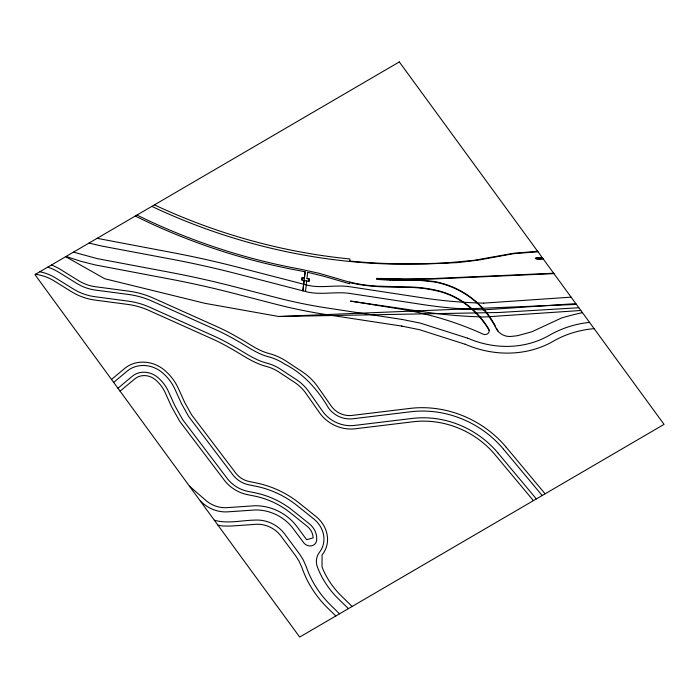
<?xml version="1.0" encoding="UTF-8"?>
<svg xmlns="http://www.w3.org/2000/svg" width="699" height="699" viewBox="0 0 699 699"><rect width="100%" height="100%" fill="white"/><g stroke="black" fill="none" stroke-linecap="round" stroke-linejoin="round"><path stroke-width="1.05" d="M349.841 261.47L349.858 258.962A542.171 480.912 27.3 0 1 155.886 205.558L154.427 204.877M349.797 282.116L349.64 283.777L323.952 276.288L307.77 272.339M301.924 279.967L302.195 277.66L304.432 278.088M302.833 290.819L304.065 280.456M302.92 290.836L305.183 271.797M305.498 291.5L306.669 280.876M307.682 272.322L306.94 278.569L309.185 279.006L308.906 281.304M111.517 379.452L124.71 368.417A30.415 26.981 27.3 0 1 164.615 370.278L164.684 370.339A49.769 44.151 27.3 0 1 178.315 388.312L184.737 402.519L191.666 414.918L235.808 473.153A20.28 17.982 27.3 0 0 249.246 481.524L257.118 483.123A90.32 80.114 27.3 0 1 299.355 503.166L315.904 516.447A30.415 26.981 27.3 0 1 322.073 554.901L322.029 566.994A82.028 72.766 27.3 0 0 341.715 596.317L352.121 606.47M113.666 382.388L127.262 371.02A26.728 23.705 27.3 0 1 162.325 372.646L162.395 372.707A46.082 40.874 27.3 0 1 175.012 389.36L181.443 403.559L188.669 416.499L232.933 474.918A23.967 21.258 27.3 0 0 248.818 484.809L256.655 486.39A86.641 76.846 27.3 0 1 297.162 505.622L313.72 518.903A26.728 23.705 27.3 0 1 319.478 552.271A18.436 16.348 27.3 0 0 317.477 567.212A86.641 76.846 27.3 0 0 338.604 599.06L348.417 608.628M117.939 388.251L132.347 376.219A19.354 17.169 27.3 0 1 157.738 377.399L157.808 377.46A38.707 34.338 27.3 0 1 168.415 391.44L174.837 405.647L182.675 419.662L227.201 478.448A31.333 27.794 27.3 0 0 247.962 491.38L255.72 492.944A79.267 70.311 27.3 0 1 292.785 510.541L309.377 523.857A19.354 17.169 27.3 0 1 316.586 540.755A7.374 6.544 27.3 0 1 311.238 545.858A7.374 6.544 27.3 0 1 303.646 542.669L293.327 528.767A42.394 37.606 27.3 0 0 255.336 509.955L227.874 511.834A31.341 27.794 27.3 0 1 202.946 503.341L200.368 501.104M120.071 391.169L134.898 378.814A15.666 13.901 27.3 0 1 155.449 379.775L155.519 379.837A35.02 31.071 27.3 0 1 165.113 392.488L171.543 406.687L179.678 421.244L224.327 480.204A35.02 31.062 27.3 0 0 247.542 494.656L255.257 496.22A75.579 67.034 27.3 0 1 290.592 512.996L307.49 526.557A15.666 13.901 27.3 0 1 313.143 537.88L306.66 539.698L296.953 526.609A47.008 41.695 27.3 0 0 254.829 505.753L227.105 507.64A26.728 23.705 27.3 0 1 205.838 500.397L189.446 486.146M582.459 312.663L579.174 313.379A303.506 269.211 27.3 0 0 561.681 317.923L531.616 331.876L518.029 335.572A89.35 79.249 27.3 0 1 510.593 336.455A13.823 12.267 27.3 0 1 496.133 328.425L495.827 327.831M589.572 322.405C575.871 323.698 562.494 328.023 550.454 334.638A89.629 79.503 27.3 0 1 467.666 338.167M594.133 328.652C580.397 329.849 566.837 333.685 554.761 340.396A97.004 86.047 27.3 0 1 465.158 344.214M483.673 303.13L571.127 297.154M575.845 303.619L483.874 309.849A456.928 405.298 27.3 0 1 421.576 304.388L349.867 293.44C334.821 291.256 319.513 295.625 304.668 291.291L237.118 273.833A929.067 824.095 27.3 0 0 174.392 259.713L102.334 246.17L88.974 243.086M580.869 310.487L484.442 316.988A464.765 412.244 27.3 0 1 421.069 311.431L350.496 301.086L402.869 309.491M578.868 307.752L498.841 312.497L278.744 316.498L205.13 303.366L104.789 278.752L65.689 256.673M446.932 262.859L473.966 260.343L514.403 253.143L537.671 251.352L535.076 251.439M446.801 262.868C414.49 264.371 382.047 264.353 349.841 261.05M278.744 316.498L576.43 304.423M537.977 251.762L513.145 253.737L478.789 260.045L458.212 262.562L425.708 264.021L393.729 264.117A544.94 483.367 27.3 0 1 154.872 207.795L151.849 206.38M539.27 257.625C529.711 257.704 540.074 260.919 543.088 258.77M536.037 258.158L542.494 257.948M536.098 258.578L542.791 258.359M538.955 257.634L541.935 257.538M553.652 273.222L432.157 278.604L406.023 278.962L376.481 278.385L376.674 279.277L378.054 279.469M553.949 273.641L433.214 278.997L405.053 279.382L376.831 278.709L378.037 279.05M406.372 279.801L397.687 279.714M406.521 279.801L422.345 280.159L434.088 281.505A77.877 69.079 27.3 0 1 489.816 316.935L491.126 318.893M398.465 280.15L420.667 280.482L434.053 281.915A77.423 68.677 27.3 0 1 489.44 317.136L492.708 322.239M398.561 279.731L395.485 279.67M397.626 280.133L398.596 280.15M397.722 280.133L395.52 280.089M396.219 279.687L396.953 279.705M396.254 280.107L396.988 280.124M395.634 279.679L393.677 279.635M395.669 280.098L393.712 280.054M394.743 279.652L392.541 279.6M392.567 280.019L394.044 280.063M392.707 279.609L390.75 279.556M392.733 280.028L389.623 279.941M389.588 279.521L390.33 279.539M391.064 279.565L387.814 279.46M390.357 279.958L391.091 279.984M483.691 303.13L476.229 302.912A449.562 398.762 27.3 0 1 422.056 297.748L350.339 286.808C335.572 284.353 320.535 288.897 305.952 284.816L238.394 267.368A936.372 830.569 27.3 0 0 175.178 253.134L97.126 238.324M389.797 279.941L387.84 279.88M386.643 279.417L388.12 279.469M386.669 279.836L388.146 279.888M386.835 279.425L384.887 279.355M386.862 279.845L384.904 279.775M383.69 279.303L385.166 279.364M383.716 279.722L385.193 279.783M383.908 279.312L381.951 279.233M383.926 279.731L381.969 279.652M380.745 279.181L382.222 279.242M380.763 279.6L382.239 279.661M377.792 279.032L380.972 279.189M380.99 279.609L379.033 279.513M379.015 279.093L379.994 279.146M377.81 279.451L379.286 279.53M402.572 319.513L327.272 308.023A468.295 415.381 27.3 0 1 276.385 297.582L234.558 286.773A914.292 810.989 27.3 0 0 172.828 272.872L97.353 258.639L73.482 252.129M402.1 326.145L326.8 314.655A475.582 421.847 27.3 0 1 275.1 304.048L233.283 293.239A906.926 804.453 27.3 0 0 172.05 279.46L95.064 264.895L80.49 261.199L66.055 256.463M217.966 525.194L222.64 525.998L230.504 526.085L257.066 524.241A26.728 23.705 27.3 0 1 281.015 536.107L295.537 555.67L298.971 561.009L302.082 567.981A102.307 90.748 27.3 0 0 328.049 608.401L335.826 615.985M307.044 278.508L309.281 278.936L308.984 281.409L301.828 280.028L302.117 277.564L304.353 277.992L305.087 271.78L299.163 270.618A562.896 499.296 27.3 0 1 148.293 222.326L135.248 216.07M402.248 319.46L420.536 323.174L467.806 338.229M401.619 326.066L419.444 329.683L465.482 344.354M39.869 271.754L41.538 272.147A42.403 37.615 27.3 0 1 55.737 278.053L73.046 288.818A49.769 44.151 27.3 0 0 95.012 296.726L128.24 301.129A70.031 62.124 27.3 0 1 149.796 307.28L213.23 335.747A180.657 160.246 27.3 0 1 232.837 345.865C244.1 352.06 254.689 360.177 267.385 363.279A42.412 37.615 27.3 0 1 280.902 369.422L296.428 379.653A42.394 37.606 27.3 0 1 308.801 391.615L322.449 411.056A31.333 27.794 27.3 0 0 354.402 425.438L412.349 418.421A88.485 78.48 27.3 0 1 497.828 452.847M349.657 282.51C368.425 287.254 387.919 287.079 407.141 287.368A123.985 109.97 27.3 0 1 439.627 291.509A68.31 60.586 27.3 0 1 465.49 304.056A82.499 73.177 27.3 0 1 489.16 330.417M35.736 274.165L40.979 275.397A38.716 34.338 27.3 0 1 53.945 280.797L71.263 291.562A53.456 47.418 27.3 0 0 94.854 300.054L128.074 304.458A66.353 58.856 27.3 0 1 148.494 310.277L211.937 338.753A176.961 156.969 27.3 0 1 231.133 348.661C242.693 355.083 253.641 363.297 266.677 366.494A38.716 34.338 27.3 0 1 279.015 372.104L294.541 382.336A38.707 34.33 27.3 0 1 305.847 393.257L319.495 412.698A35.02 31.062 27.3 0 0 355.206 428.775L413.153 421.759A84.797 75.212 27.3 0 1 495.067 454.743L533.416 500.641M47.803 267.114L47.847 267.132A49.76 44.142 27.3 0 1 59.31 272.566L76.628 283.331A42.386 37.597 27.3 0 0 95.335 290.068L128.555 294.471A77.423 68.677 27.3 0 1 152.382 301.269L216.035 329.832A184.353 163.522 27.3 0 1 236.035 340.16C246.791 345.935 256.725 353.904 268.792 356.839A49.769 44.142 27.3 0 1 284.659 364.048C303.628 373.703 317.739 389.596 328.364 407.77A23.967 21.258 27.3 0 0 352.803 418.771L410.75 411.755A95.859 85.025 27.3 0 1 503.35 449.038M214.313 520.196C227.516 524.032 241.347 520.336 254.751 520.117L256.559 520.039A31.333 27.794 27.3 0 1 284.642 533.949L299.591 554.097L303.139 559.628L306.206 566.618A97.694 86.659 27.3 0 0 331.151 605.649L339.531 613.818M51.473 264.973L51.831 265.122A53.474 47.436 27.3 0 1 61.101 269.823L78.41 280.587A38.707 34.338 27.3 0 0 95.492 286.739L128.721 291.142A81.101 71.936 27.3 0 1 153.675 298.263L217.127 326.739A191.692 170.032 27.3 0 1 237.922 337.477C248.328 342.999 257.852 350.802 269.499 353.624A53.456 47.418 27.3 0 1 286.538 361.366L302.064 371.606A53.465 47.427 27.3 0 1 317.678 386.687L331.317 406.128A20.28 17.982 27.3 0 0 351.999 415.433L409.946 408.417A99.538 88.292 27.3 0 1 506.111 447.142M136.943 215.082L148.966 220.832A561.079 497.688 27.3 0 0 299.338 268.975L318.997 273.274L338.395 278.892A138.245 122.622 27.3 0 0 376.971 286.109L407.098 286.948A124.422 110.363 27.3 0 1 439.706 291.107A68.747 60.979 27.3 0 1 465.744 303.733A82.954 73.578 27.3 0 1 488.531 328.53A4.605 4.089 27.3 0 1 488.12 333.344A4.605 4.089 27.3 0 1 483.044 334.087A296.699 263.173 27.3 0 0 403.192 309.543M506.198 447.255L545.106 493.817M503.455 449.169L542.179 495.521M497.898 452.926L536.334 498.929M491.301 319.155L493.258 322.326M492.865 322.501L494.385 325.157M493.415 322.589L493.878 323.392M494.036 323.654L494.333 324.196M494.49 324.458L495.373 326.066M494.534 325.428L495.477 327.167M496.439 328.084L498.09 331.282M399.312 61.923L34.95 274.62L299.688 637.077L664.05 424.38L399.312 61.923"/></g></svg>
